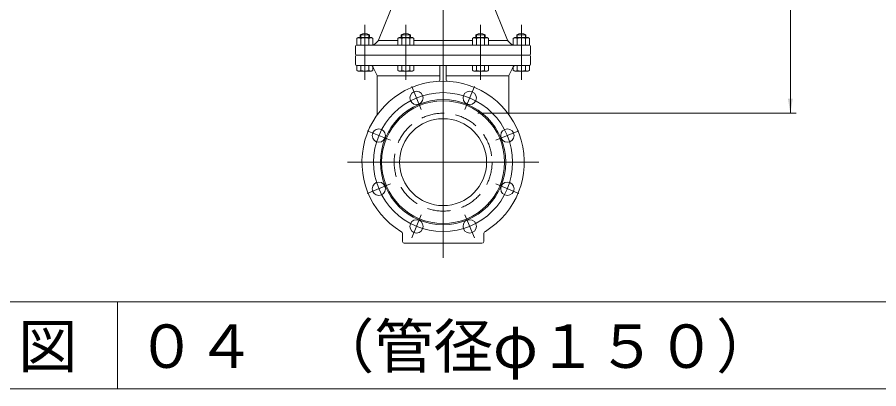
# Model space of a CAD drawing. Units: millimetres, scale not verified. Extents: x -6861 to 6861, y -5221 to 5221.
# Drawn here: x 3888 to 5374, y -1193 to -552 of the extents above; entities that cross this region are included whole.
import ezdxf
from ezdxf.enums import TextEntityAlignment as Align

# ---------------------------------------------------------------- set-up
doc = ezdxf.new("R2010")
doc.units = ezdxf.units.MM
doc.header["$LTSCALE"] = 20
doc.linetypes.add('DASHED2', pattern=[3, 2, -1])
for name, color, linetype, lineweight in [('0-3_HIDEN', 7, 'DASHED2', 18), ('0-4_TEMP', 3, 'Continuous', 18), ('0-6_仕切弁', 7, 'Continuous', 18), ('0-7_寸法', 1, 'Continuous', 18), ('0-9_標題', 6, 'Continuous', 18), ('0-A_枠線', 6, 'Continuous', 18)]:
    doc.layers.add(name, color=color, linetype=linetype, lineweight=lineweight)
doc.styles.add('ＭＳ ゴシック', font='')
doc.styles.get('ＭＳ ゴシック').set_extended_font_data('MS Gothic')

msp = doc.modelspace()

# ---------------------------------------------------------------- linework, layer by layer
at = {"layer": '0-3_HIDEN'}
msp.add_circle((4622.8, -802.15), 84.5, dxfattribs=at)
at = {"layer": '0-4_TEMP'}
for p, q in [((4622.8, -13.84), (4622.8, -862.68)), ((4622.8, -315.65), (4622.8, -967.15)), ((4487.8, -660.15), (4487.8, -565.15)), ((4558.3, -660.15), (4558.3, -565.15)), ((4687.3, -660.15), (4687.3, -565.15)), ((4757.8, -660.15), (4757.8, -565.15)), ((4568.65, -671.42), (4585.1, -711.15)), ((4676.95, -671.42), (4660.49, -711.15)), ((4492.07, -748), (4531.79, -764.46)), ((4753.53, -748), (4713.8, -764.46)), ((4787.8, -802.15), (4457.8, -802.15)), ((4492.07, -856.3), (4531.79, -839.85)), ((4753.53, -856.3), (4713.8, -839.85)), ((4568.65, -932.88), (4585.1, -893.16)), ((4676.95, -932.88), (4660.49, -893.16)), ((4060.93, -1043.47), (4060.93, -1193.47))]:
    msp.add_line(p, q, dxfattribs=at)
msp.add_circle((4622.8, -802.15), 120, dxfattribs=at)
at = {"layer": '0-6_仕切弁'}
for p, q in [((4555.15, -483.51), (4511.45, -591.78)), ((4690.44, -483.51), (4734.14, -591.78)), ((4476.3, -587.15), (4473.94, -588.51)), ((4473.94, -588.51), (4473.94, -600.15)), ((4476.3, -587.15), (4499.3, -587.15)), ((4479.8, -582.15), (4495.8, -582.15)), ((4479.8, -582.15), (4479.8, -587.15)), ((4480.87, -588.51), (4480.87, -600.15)), ((4480.88, -581.63), (4480.88, -587.15)), ((4494.72, -581.63), (4494.72, -587.15)), ((4494.72, -588.51), (4494.72, -600.15)), ((4495.8, -582.15), (4495.8, -587.15)), ((4499.3, -587.15), (4501.65, -588.51)), ((4501.65, -588.51), (4501.65, -599.98)), ((4505.64, -597.81), (4511.01, -592.44)), ((4544.44, -592.15), (4511.3, -592.15)), ((4546.8, -587.15), (4544.44, -588.51)), ((4544.44, -588.51), (4544.44, -600.15)), ((4546.8, -587.15), (4569.8, -587.15)), ((4550.3, -582.15), (4566.3, -582.15)), ((4550.3, -582.15), (4550.3, -587.15)), ((4551.37, -588.51), (4551.37, -600.15)), ((4551.38, -581.63), (4551.38, -587.15)), ((4565.22, -581.63), (4565.22, -587.15)), ((4565.22, -588.51), (4565.22, -600.15)), ((4566.3, -582.15), (4566.3, -587.15)), ((4569.8, -587.15), (4572.15, -588.51)), ((4572.15, -588.51), (4572.15, -600.15)), ((4673.44, -592.15), (4572.15, -592.15)), ((4675.8, -587.15), (4673.44, -588.51)), ((4673.44, -588.51), (4673.44, -600.15)), ((4675.8, -587.15), (4698.8, -587.15)), ((4679.3, -582.15), (4695.3, -582.15)), ((4679.3, -582.15), (4679.3, -587.15)), ((4680.37, -588.51), (4680.37, -600.15)), ((4680.38, -581.63), (4680.38, -587.15)), ((4694.22, -581.63), (4694.22, -587.15)), ((4694.22, -588.51), (4694.22, -600.15)), ((4695.3, -582.15), (4695.3, -587.15)), ((4698.8, -587.15), (4701.15, -588.51)), ((4701.15, -588.51), (4701.15, -600.15)), ((4701.15, -592.15), (4734.3, -592.15)), ((4739.95, -597.81), (4734.58, -592.44)), ((4746.3, -587.15), (4769.3, -587.15)), ((4749.8, -582.15), (4765.8, -582.15)), ((4749.8, -582.15), (4749.8, -587.15)), ((4750.87, -588.51), (4750.87, -600.15)), ((4750.88, -581.63), (4750.88, -587.15)), ((4764.72, -581.63), (4764.72, -587.15)), ((4764.72, -588.51), (4764.72, -600.15)), ((4765.8, -582.15), (4765.8, -587.15)), ((4769.3, -587.15), (4771.65, -588.51)), ((4771.65, -588.51), (4771.65, -600.15)), ((4471.8, -615.15), (4471.8, -602.15)), ((4473.8, -600.15), (4771.8, -600.15)), ((4500.63, -600.13), (4500.63, -600.15)), ((4744.96, -600.13), (4744.96, -600.15)), ((4773.8, -602.15), (4773.8, -615.15)), ((4471.8, -633.15), (4471.8, -619.15)), ((4473.8, -617.15), (4771.8, -617.15)), ((4773.8, -619.15), (4773.8, -633.15)), ((4473.8, -635.15), (4771.8, -635.15)), ((4473.94, -643.79), (4473.94, -635.15)), ((4480.87, -643.79), (4480.87, -635.15)), ((4494.72, -643.79), (4494.72, -635.15)), ((4501.65, -643.79), (4501.65, -637.37)), ((4502.42, -638.59), (4509.11, -652.75)), ((4544.44, -643.79), (4544.44, -635.15)), ((4551.37, -643.79), (4551.37, -635.15)), ((4565.22, -643.79), (4565.22, -635.15)), ((4572.15, -643.79), (4572.15, -635.15)), ((4617.3, -660.35), (4617.3, -636.15)), ((4628.3, -660.35), (4628.3, -636.15)), ((4673.44, -643.79), (4673.44, -635.15)), ((4680.37, -643.79), (4680.37, -635.15)), ((4694.22, -643.79), (4694.22, -635.15)), ((4701.15, -643.79), (4701.15, -635.15)), ((4743.17, -638.59), (4736.49, -652.75)), ((4750.87, -643.79), (4750.87, -635.15)), ((4764.72, -643.79), (4764.72, -635.15)), ((4771.65, -643.79), (4771.65, -635.15)), ((4476.3, -645.15), (4473.94, -643.79)), ((4476.3, -645.15), (4499.3, -645.15)), ((4499.3, -645.15), (4501.65, -643.79)), ((4617.3, -653.15), (4509.3, -653.15)), ((4509.3, -653.6), (4509.3, -720.19)), ((4546.8, -645.15), (4544.44, -643.79)), ((4546.8, -645.15), (4569.8, -645.15)), ((4569.8, -645.15), (4572.15, -643.79)), ((4628.3, -653.15), (4736.3, -653.15)), ((4675.8, -645.15), (4673.44, -643.79)), ((4675.8, -645.15), (4698.8, -645.15)), ((4698.8, -645.15), (4701.15, -643.79)), ((4736.3, -653.6), (4736.3, -720.19)), ((4746.3, -645.15), (4769.3, -645.15)), ((4769.3, -645.15), (4771.65, -643.79)), ((4552.8, -939.15), (4552.8, -926.81)), ((4692.8, -939.15), (4692.8, -926.81)), ((4555.8, -942.15), (4689.8, -942.15))]:
    msp.add_line(p, q, dxfattribs=at)
for points in [[(4746.3, -587.15), (4743.94, -588.51), (4743.94, -599.98)], [(4746.3, -645.15), (4743.94, -643.79), (4743.94, -637.37)]]:
    msp.add_lwpolyline(points, dxfattribs=at)
for centre, radius in [((4576.87, -691.29), 11.5), ((4668.72, -691.29), 11.5), ((4622.8, -802.15), 108), ((4622.8, -802.15), 106), ((4622.8, -802.15), 75), ((4511.93, -756.23), 11.5), ((4733.66, -756.23), 11.5), ((4511.93, -848.08), 11.5), ((4733.66, -848.08), 11.5), ((4576.87, -913.02), 11.5), ((4668.72, -913.02), 11.5)]:
    msp.add_circle(centre, radius, dxfattribs=at)
for centre, radius, start, end in [((4477.4, -593.58), 6.13, 55.616, 115.616), ((4487.8, -597.15), 17, 61.928, 118.072), ((4487.8, -610.37), 22.93, 72.412, 107.588), ((4498.19, -593.58), 6.13, 64.384, 124.384), ((4509.59, -591.03), 2, 315, 338.018), ((4547.9, -593.58), 6.13, 55.616, 115.616), ((4558.3, -597.15), 17, 61.928, 118.072), ((4558.3, -610.37), 22.93, 72.412, 107.588), ((4568.69, -593.58), 6.13, 64.384, 124.384), ((4676.9, -593.58), 6.13, 55.616, 115.616), ((4687.3, -597.15), 17, 61.928, 118.072), ((4687.3, -610.37), 22.93, 72.412, 107.588), ((4697.69, -593.58), 6.13, 64.384, 124.384), ((4736, -591.03), 2, 201.982, 225), ((4747.4, -593.58), 6.13, 55.616, 115.616), ((4757.8, -597.15), 17, 61.928, 118.072), ((4757.8, -610.37), 22.93, 72.412, 107.588), ((4768.19, -593.58), 6.13, 64.384, 124.384), ((4473.8, -602.15), 2, 90, 180), ((4499.98, -592.15), 8, 274.66, 315), ((4745.61, -592.15), 8, 225, 265.34), ((4771.8, -602.15), 2, 0, 90), ((4473.8, -615.15), 2, 180, 270), ((4473.8, -619.15), 2, 90, 180), ((4771.8, -615.15), 2, 270, 0), ((4771.8, -619.15), 2, 0, 90), ((4473.8, -633.15), 2, 180, 270), ((4496.99, -641.15), 6, 25.278, 90), ((4616.3, -636.15), 1, 0, 90), ((4629.3, -636.15), 1, 90, 180), ((4748.6, -641.15), 6, 90, 154.722), ((4771.8, -633.15), 2, 270, 0), ((4477.4, -638.73), 6.13, 244.384, 304.384), ((4487.8, -621.94), 22.93, 252.412, 287.588), ((4498.19, -638.73), 6.13, 235.616, 295.616), ((4507.3, -653.6), 2, 0, 25.278), ((4547.9, -638.73), 6.13, 244.384, 304.384), ((4558.3, -621.94), 22.93, 252.412, 287.588), ((4568.69, -638.73), 6.13, 235.616, 295.616), ((4676.9, -638.73), 6.13, 244.384, 304.384), ((4687.3, -621.94), 22.93, 252.412, 287.588), ((4697.69, -638.73), 6.13, 235.616, 295.616), ((4738.3, -653.6), 2, 154.722, 180), ((4747.4, -638.73), 6.13, 244.384, 304.384), ((4757.8, -621.94), 22.93, 252.412, 287.588), ((4768.19, -638.73), 6.13, 235.616, 295.616), ((4622.8, -802.15), 140, 301.369, 238.631), ((4615.3, -660.35), 2, 273.028, 0), ((4630.3, -660.35), 2, 180, 266.972), ((4546.8, -926.81), 6, 0, 58.631), ((4698.8, -926.81), 6, 121.369, 180), ((4555.8, -939.15), 3, 180, 270), ((4689.8, -939.15), 3, 270, 0)]:
    msp.add_arc(centre, radius, start, end, dxfattribs=at)
at = {"layer": '0-7_寸法'}
for p, q in [((5221.96, -717.65), (5221.96, 682.35)), ((4682.8, -717.65), (5231.96, -717.65))]:
    msp.add_line(p, q, dxfattribs=at)
msp.add_solid([(5217.79, -692.65), (5221.96, -717.65), (5226.12, -692.65)], dxfattribs=at)
at = {"layer": '0-9_標題'}
msp.add_line((1260.93, -1043.47), (6860.93, -1043.47), dxfattribs=at)
at = {"layer": '0-A_枠線'}
msp.add_line((1260.93, -1193.47), (6860.93, -1193.47), dxfattribs=at)

# ---------------------------------------------------------------- texts
at = {"layer": '0-9_標題', "style": 'ＭＳ ゴシック'}
msp.add_text('仕\u3000切\u3000弁\u3000室\u3000標\u3000準\u3000図\u3000０４\u3000（管径φ１５０）', height=75.07, dxfattribs=at).set_placement((2660.93, -1179.91), align=Align.BOTTOM_LEFT)

doc.saveas('drawing.dxf')
